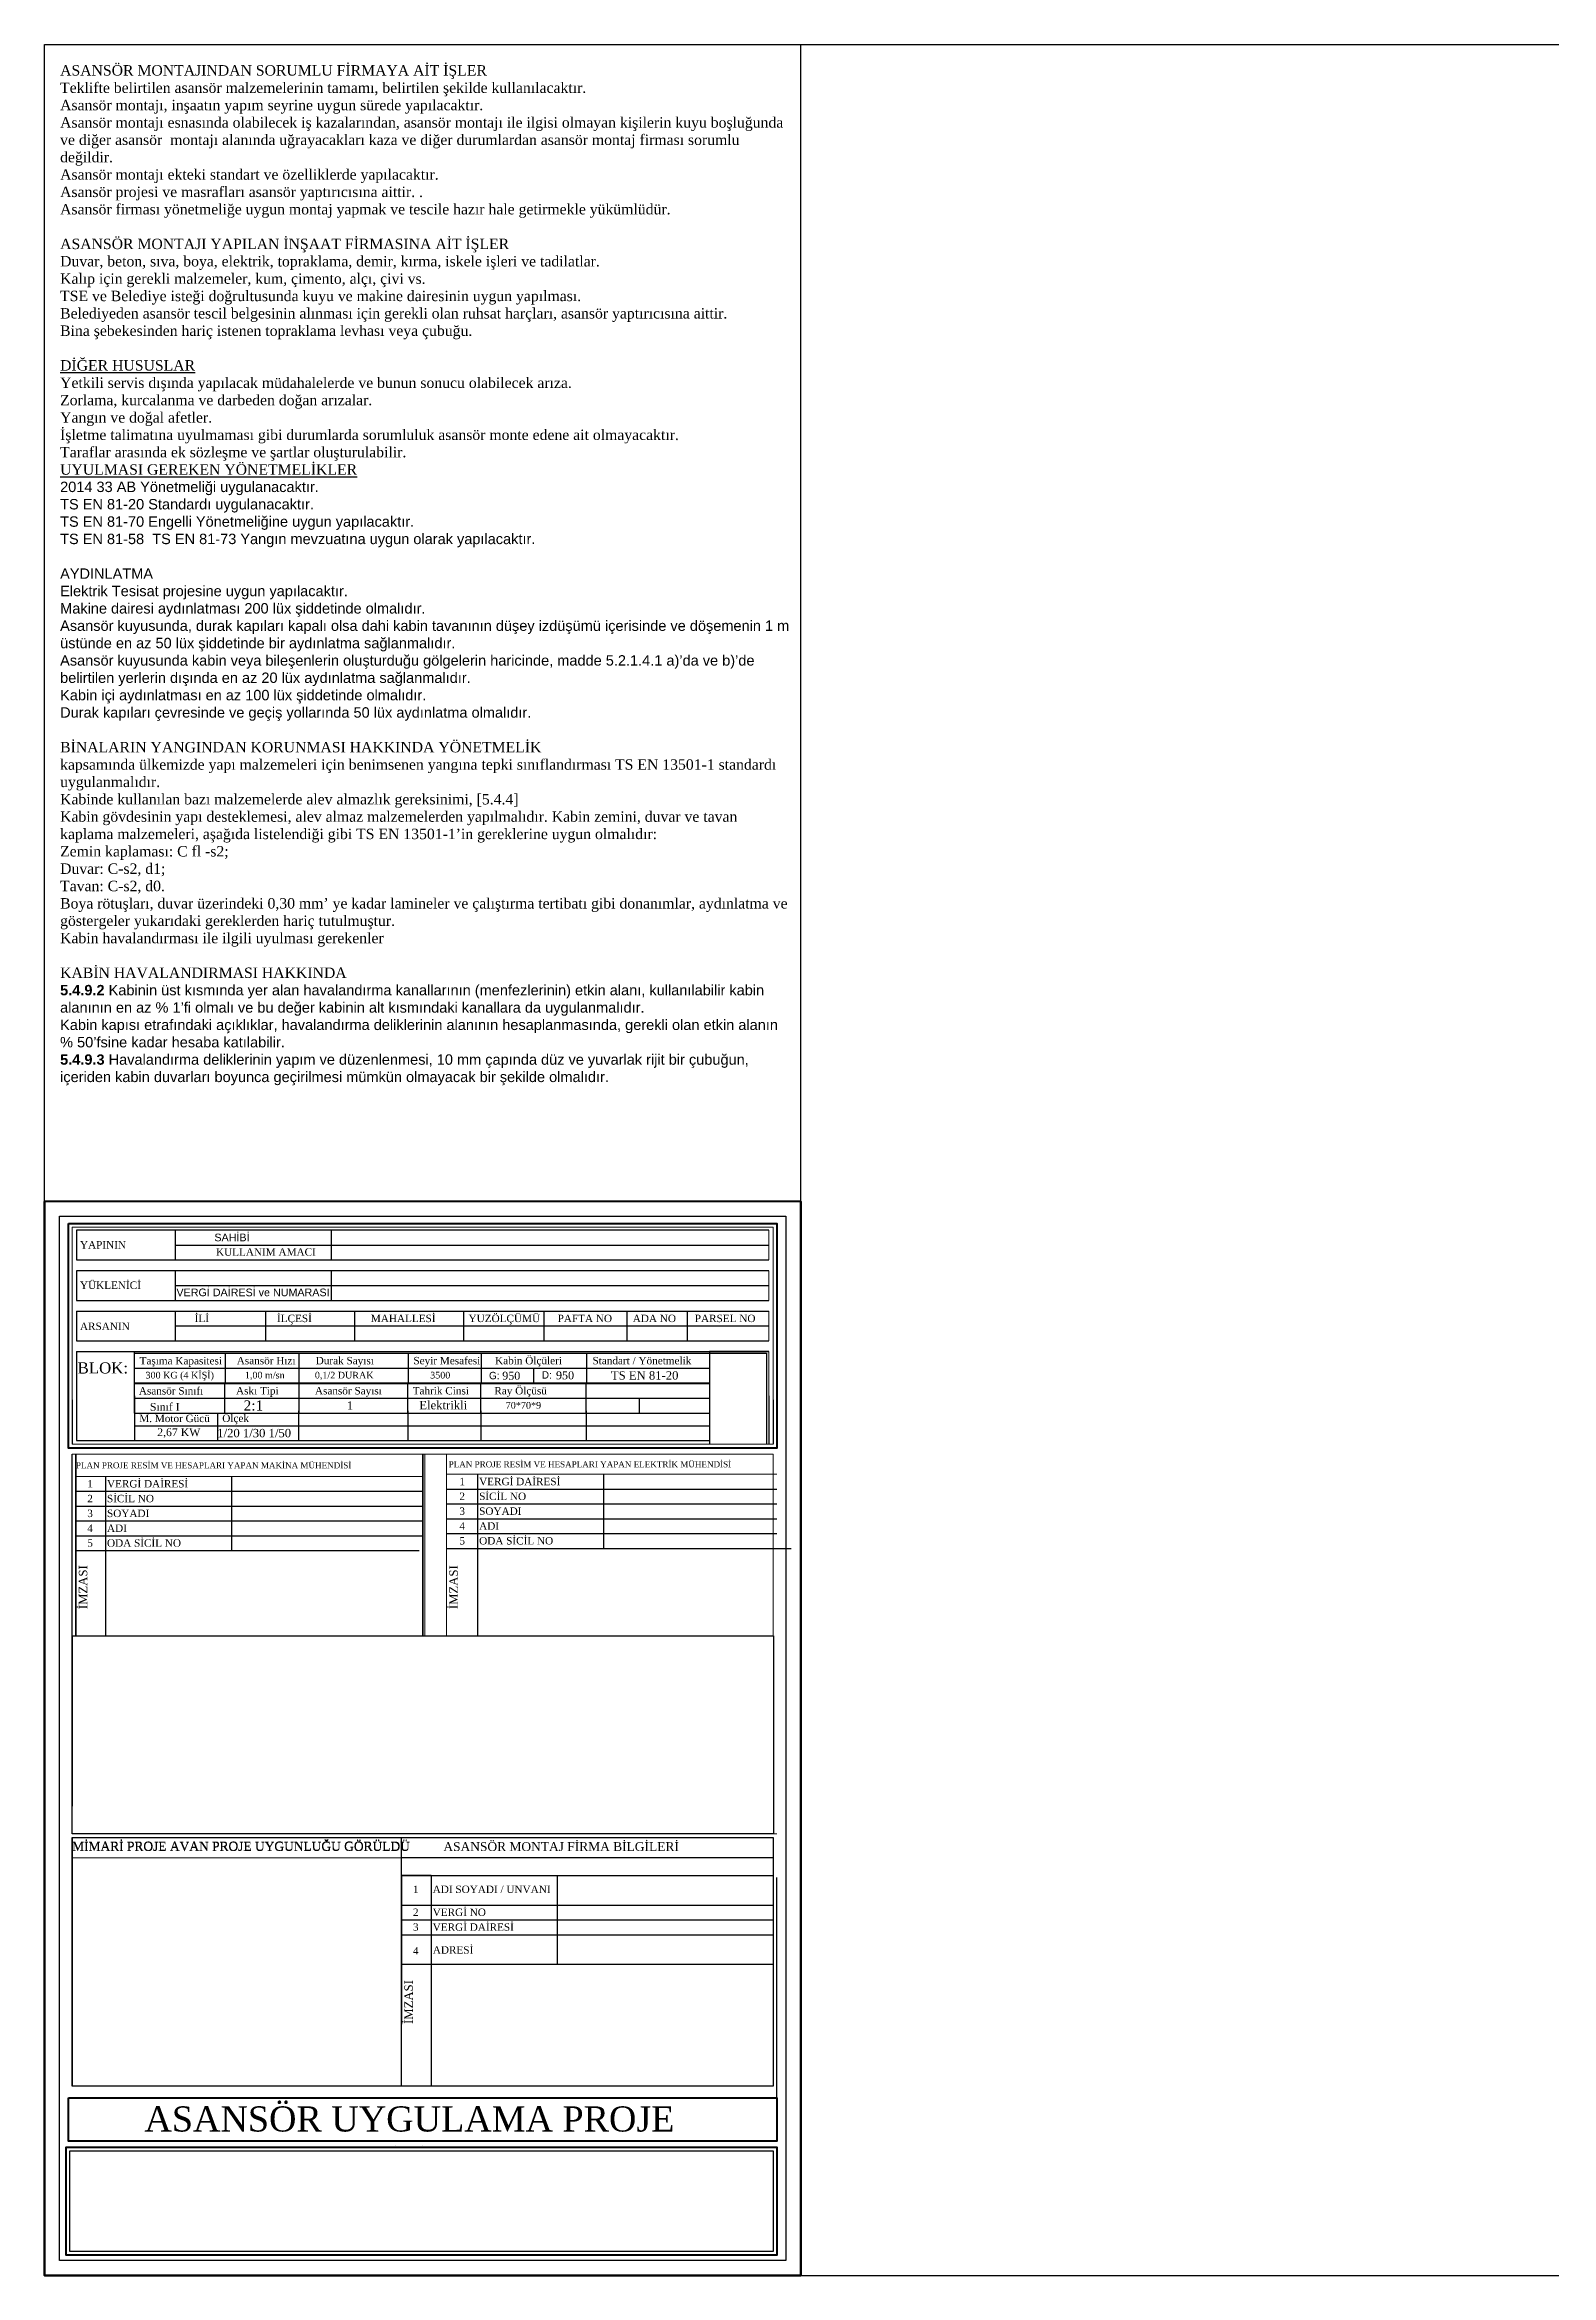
# Model space of a CAD drawing. Header units: millimetres. Extents: x -4216 to -974, y 1159 to 1759.
# Drawn here: x -4216 to -3811, y 1159 to 1759 of the extents above; entities that cross this region are included whole.
import ezdxf

# ---------------------------------------------------------------- set-up
doc = ezdxf.new("R2010")
doc.units = ezdxf.units.MM
doc.layers.add('t-çap', color=7, linetype='Continuous', lineweight=25)
doc.layers.add('ÇERÇ', color=7, linetype='Continuous', lineweight=40)
doc.layers.add('YAZı', color=7, linetype='Continuous')
doc.layers.add('YAZı1', color=7, linetype='Continuous')
doc.styles.add('1', font='times.ttf')
doc.styles.add('ASL', font='times.ttf')
doc.styles.add('dddddddddd', font='arial.ttf')
doc.styles.add('LD', font='ARIALUNI.TTF')
doc.styles.add('ODA', font='times.ttf')
doc.styles.add('STYLE1', font='times.ttf', dxfattribs={"height": 8})

msp = doc.modelspace()

# ---------------------------------------------------------------- linework, layer by layer
for p, q in [((-4012.49, 1448.31), (-4012.49, 1759.43)), ((-4021.05, 1407.92), (-4037.05, 1407.92)), ((-4037.05, 1407.92), (-4037.05, 1382.97)), ((-4031.89, 1407.45), (-4021.65, 1407.45)), ((-4021.65, 1407.45), (-4021.65, 1399.47)), ((-4098.32, 1403.46), (-4084.32, 1403.46)), ((-4098.32, 1403.46), (-4084.32, 1403.46)), ((-4084.32, 1403.46), (-4084.32, 1399.47)), ((-4021.65, 1399.47), (-4021.65, 1382.97)), ((-4208.44, 1394.97), (-4208.44, 1382.97)), ((-4207.24, 1395.96), (-4207.24, 1383.96)), ((-4191.68, 1395.96), (-4191.68, 1383.96)), ((-4098.52, 1395.35), (-4084.52, 1395.35)), ((-4098.52, 1395.35), (-4084.52, 1395.35)), ((-4055.97, 1395.35), (-4055.97, 1391.36)), ((-4021.05, 1395.96), (-4021.05, 1382.97)), ((-4019.85, 1394.97), (-4019.85, 1382.97)), ((-4098.41, 1387.95), (-4084.41, 1387.95)), ((-4098.41, 1387.95), (-4084.41, 1387.95)), ((-4119.85, 1210.35), (-4119.85, 1277.23)), ((-4019.85, 1271.74), (-4119.85, 1271.74)), ((-4111.85, 1267.02), (-4119.85, 1267.02)), ((-4119.85, 1267.02), (-4119.85, 1227.02)), ((-4119.85, 1267.02), (-4019.85, 1267.02)), ((-4019.85, 1271.74), (-4081.25, 1271.74)), ((-4019.85, 1267.02), (-4019.85, 1227.02)), ((-4026.54, 1259.05), (-4019.85, 1259.05)), ((-4026.54, 1255.06), (-4019.85, 1255.06)), ((-4027.53, 1243.1), (-4019.85, 1243.1)), ((-4111.85, 1227.02), (-4111.85, 1210.35)), ((-4019.85, 1210.35), (-4119.85, 1210.35))]:
    msp.add_line(p, q)
at = {"lineweight": 13}
for p, q in [((-4209.43, 1442.32), (-4018.86, 1442.32)), ((-4209.43, 1442.32), (-4209.43, 1393.97)), ((-4019.85, 1441.33), (-4208.44, 1441.33)), ((-4208.44, 1441.33), (-4208.44, 1394.97)), ((-4021.05, 1432.55), (-4021.05, 1440.52)), ((-4019.85, 1394.97), (-4019.85, 1441.33)), ((-4018.86, 1393.97), (-4018.86, 1442.32)), ((-4021.05, 1421.68), (-4021.05, 1429.66)), ((-4021.05, 1410.82), (-4021.05, 1418.79)), ((-4021.05, 1395.96), (-4021.05, 1407.92)), ((-4209.43, 1381.97), (-4018.86, 1381.97)), ((-4208.44, 1382.97), (-4019.85, 1382.97)), ((-4114.19, 1380.29), (-4206.43, 1380.29)), ((-4114.15, 1380.29), (-4019.85, 1380.29)), ((-4207.43, 1377.33), (-4207.43, 1375.68)), ((-4207.43, 1374.31), (-4114.15, 1374.31)), ((-4204.61, 1374.31), (-4114.15, 1374.31)), ((-4107.77, 1374.91), (-4018.86, 1374.91)), ((-4104.52, 1374.91), (-4019.85, 1374.91)), ((-4114.14, 1331.44), (-4019.85, 1331.44)), ((-4112.26, 1278.22), (-4018.91, 1278.22)), ((-4208.44, 1271.74), (-4107.19, 1271.74)), ((-4107.19, 1271.74), (-4019.85, 1271.74))]:
    msp.add_line(p, q, dxfattribs=at)
msp.add_lwpolyline([(-4019.85, 1331.44), (-4019.85, 1380.29), (-4208.44, 1380.29), (-4208.44, 1331.44)], dxfattribs=at)
for points in [[(-4114.15, 1380.29), (-4019.85, 1380.29), (-4019.85, 1331.44), (-4114.15, 1331.44)], [(-4113.55, 1380.29), (-4107.77, 1380.29), (-4107.76, 1331.45), (-4113.54, 1331.45)]]:
    msp.add_lwpolyline(points, close=True, dxfattribs=at)
at = {"layer": 't-çap'}
for p, q in [((-4215.84, 1159.43), (-4215.84, 1759.43)), ((-4215.84, 1759.43), (-973.82, 1759.43)), ((-4207.24, 1407.96), (-4207.24, 1395.96)), ((-4207.24, 1383.96), (-4169.33, 1383.96)), ((-4057.76, 1380.29), (-4057.76, 1380.29)), ((-4215.84, 1159.43), (-973.82, 1159.43))]:
    msp.add_line(p, q, dxfattribs=at)
at = {"layer": 'YAZı1', "color": 7}
for p, q in [((-4021.05, 1440.52), (-4207.24, 1440.52)), ((-4207.24, 1440.52), (-4207.24, 1432.55)), ((-4180.65, 1432.55), (-4180.65, 1440.52)), ((-4138.71, 1432.55), (-4138.71, 1440.52)), ((-4180.65, 1436.54), (-4021.05, 1436.54)), ((-4207.24, 1432.55), (-4021.05, 1432.55)), ((-4021.05, 1429.66), (-4207.24, 1429.66)), ((-4207.24, 1429.66), (-4207.24, 1421.68)), ((-4180.65, 1421.68), (-4180.65, 1429.66)), ((-4138.65, 1421.68), (-4138.65, 1429.66)), ((-4180.65, 1425.67), (-4021.05, 1425.67)), ((-4207.24, 1421.68), (-4021.05, 1421.68)), ((-4207.24, 1418.79), (-4021.05, 1418.79)), ((-4207.24, 1418.79), (-4207.24, 1410.82)), ((-4207.24, 1418.79), (-4207.24, 1410.82)), ((-4180.65, 1410.82), (-4180.65, 1418.79)), ((-4156.34, 1410.82), (-4156.34, 1418.79)), ((-4132.36, 1410.82), (-4132.36, 1418.79)), ((-4103.1, 1410.82), (-4103.1, 1418.79)), ((-4081.49, 1410.82), (-4081.49, 1418.79)), ((-4059.16, 1410.82), (-4059.16, 1418.79)), ((-4042.96, 1410.82), (-4042.96, 1418.79)), ((-4207.24, 1410.82), (-4021.05, 1410.82)), ((-4180.65, 1414.8), (-4021.05, 1414.8)), ((-4207.24, 1407.92), (-4021.05, 1407.92)), ((-4207.24, 1407.92), (-4207.24, 1395.96)), ((-4191.68, 1395.96), (-4191.68, 1407.92)), ((-4191.68, 1399.47), (-4191.68, 1407.45)), ((-4191.48, 1407.45), (-4031.89, 1407.45)), ((-4167.17, 1399.47), (-4167.17, 1407.45)), ((-4147.39, 1399.47), (-4147.39, 1407.45)), ((-4117.93, 1399.47), (-4117.93, 1407.45)), ((-4098.32, 1399.47), (-4098.32, 1407.45)), ((-4069.99, 1399.47), (-4069.99, 1407.45)), ((-4191.68, 1399.34), (-4037.05, 1399.34)), ((-4191.68, 1391.36), (-4191.68, 1399.34)), ((-4191.48, 1403.46), (-4037.05, 1403.46)), ((-4191.48, 1399.47), (-4037.05, 1399.47)), ((-4167.37, 1391.36), (-4167.37, 1399.34)), ((-4147.39, 1391.36), (-4147.39, 1399.34)), ((-4118.13, 1391.36), (-4118.13, 1399.34)), ((-4098.52, 1391.36), (-4098.52, 1399.34)), ((-4070.19, 1391.36), (-4070.19, 1399.34)), ((-4191.68, 1395.35), (-4037.05, 1395.35)), ((-4191.68, 1391.36), (-4037.05, 1391.36)), ((-4191.68, 1391.36), (-4037.05, 1391.36)), ((-4191.57, 1387.95), (-4037.05, 1387.95)), ((-4169.26, 1383.96), (-4169.26, 1391.36)), ((-4147.48, 1383.96), (-4147.48, 1391.94)), ((-4118.02, 1383.96), (-4118.02, 1391.94)), ((-4098.41, 1383.96), (-4098.41, 1391.94)), ((-4070.08, 1383.96), (-4070.08, 1391.94)), ((-4208.43, 1331.44), (-4208.43, 1380.29)), ((-4207.43, 1380.29), (-4207.43, 1331.44)), ((-4207.43, 1380.29), (-4207.43, 1331.44)), ((-4207.43, 1331.44), (-4207.43, 1380.29)), ((-4191.57, 1383.96), (-4037.05, 1383.96)), ((-4114.15, 1380.29), (-4114.14, 1331.44)), ((-4114.14, 1331.44), (-4114.14, 1380.29)), ((-4114.14, 1380.29), (-4114.14, 1331.44)), ((-4208.43, 1331.44), (-4208.43, 1378.29)), ((-4199.46, 1374.31), (-4199.46, 1331.44)), ((-4165.56, 1374.31), (-4165.56, 1354.37)), ((-4099.37, 1374.91), (-4099.37, 1331.44)), ((-4065.48, 1374.91), (-4065.48, 1354.97)), ((-4207.43, 1370.32), (-4114.15, 1370.32)), ((-4107.77, 1370.91), (-4018.86, 1370.92)), ((-4107.77, 1370.91), (-4018.86, 1370.92)), ((-4207.43, 1366.33), (-4114.15, 1366.33)), ((-4207.43, 1362.34), (-4114.15, 1362.34)), ((-4107.77, 1366.92), (-4018.86, 1366.93)), ((-4107.77, 1366.92), (-4018.86, 1366.93)), ((-4107.77, 1362.94), (-4018.86, 1362.94)), ((-4107.77, 1362.94), (-4018.86, 1362.94)), ((-4207.43, 1358.36), (-4114.15, 1358.36)), ((-4107.77, 1358.95), (-4018.86, 1358.96)), ((-4107.77, 1358.95), (-4018.86, 1358.96)), ((-4207.43, 1354.37), (-4115.13, 1354.37)), ((-4207.43, 1354.37), (-4115.13, 1354.37)), ((-4107.77, 1354.97), (-4018.86, 1354.97)), ((-4107.77, 1354.97), (-4018.86, 1354.97)), ((-4107.34, 1354.97), (-4015.05, 1354.97)), ((-4107.34, 1354.97), (-4015.05, 1354.97)), ((-4208.43, 1331.36), (-4208.43, 1285.64)), ((-4114.15, 1331.45), (-4019.85, 1331.45)), ((-4208.44, 1277.22), (-4208.44, 1210.35)), ((-4111.85, 1267.02), (-4111.85, 1227.02)), ((-4077.96, 1267.02), (-4077.96, 1243.1)), ((-4018.91, 1202.65), (-4018.91, 1266.41)), ((-4119.83, 1259.05), (-4026.54, 1259.05)), ((-4119.83, 1255.06), (-4026.54, 1255.06)), ((-4119.83, 1251.07), (-4019.85, 1251.07)), ((-4119.83, 1243.1), (-4027.53, 1243.1)), ((-4119.83, 1243.1), (-4027.53, 1243.1)), ((-4121.49, 1194.49, -150033770.4), (-4121.49, 1194.5, -150033770.4)), ((-4121.49, 1194.49, -150033770.4), (-4121.49, 1194.5, -150033770.4)), ((-4114.16, 1194.48), (-4114.16, 1194.48))]:
    msp.add_line(p, q, dxfattribs=at)
for points in [[(-4211.85, 1163.42), (-4211.85, 1444.32), (-4016.48, 1444.32), (-4016.48, 1163.42)], [(-4019.85, 1210.35), (-4208.44, 1210.35), (-4208.44, 1277.23), (-4019.85, 1277.23)]]:
    msp.add_lwpolyline(points, close=True, dxfattribs=at)
at = {"layer": 'YAZı1'}
msp.add_lwpolyline([(-4019.84, 1278.22), (-4208.43, 1278.22), (-4208.43, 1331.44), (-4019.84, 1331.44)], close=True, dxfattribs=at)
msp.add_lwpolyline([(-4209.03, 1171.89), (-4209.03, 1171.89), (-4209.02, 1192.91), (-4019.85, 1192.91), (-4019.85, 1171.89), (-4019.85, 1171.89)], dxfattribs=at)
at = {"layer": 'YAZı1', "color": 7}
for points in [[(-4018.86, 1164.87), (-4210.02, 1164.87), (-4210.02, 1172.88)], [(-4019.85, 1171.89), (-4019.85, 1171.89), (-4019.85, 1165.87), (-4209.03, 1165.87), (-4209.03, 1171.89), (-4209.03, 1171.89)]]:
    msp.add_lwpolyline(points, dxfattribs=at)
at = {"layer": 'ÇERÇ'}
for points in [[(-4012.49, 1448.31), (-4012.49, 1159.43), (-4215.84, 1159.43), (-4215.84, 1448.31)], [(-4210.02, 1172.88), (-4210.02, 1172.88), (-4210.02, 1193.91), (-4018.86, 1193.91), (-4018.86, 1174.9), (-4018.86, 1174.9)], [(-4018.86, 1174.9), (-4018.86, 1174.9), (-4018.86, 1164.87), (-4210.02, 1164.87), (-4210.02, 1172.88), (-4210.02, 1172.88)]]:
    msp.add_lwpolyline(points, dxfattribs=at)
for points in [[(-4215.84, 1159.43), (-4012.49, 1159.43), (-4012.49, 1448.31), (-4215.84, 1448.31)], [(-4209.43, 1442.32), (-4018.86, 1442.32), (-4018.86, 1381.97), (-4209.43, 1381.97)], [(-4209.43, 1207.22), (-4018.86, 1207.22), (-4018.86, 1195.52), (-4209.43, 1195.52)]]:
    msp.add_lwpolyline(points, close=True, dxfattribs=at)

# ---------------------------------------------------------------- texts
at = {"style": 'dddddddddd'}
for s, height, p in [('SAHİBİ', 2.064, (-4170.18, 1437.57)), ('VERGİ DAİRESİ ve NUMARASI ', 2.0644, (-4180.38, 1422.79))]:
    msp.add_text(s, height=height, dxfattribs=at).set_placement(p)
at = {"color": 1, "style": 'ASL'}
for s, height, p in [('300 KG (4 KİŞİ)', 1.7923, (-4188.71, 1400.67)), ('1,00 m/sn', 1.792, (-4161.97, 1400.67)), ('0,1/2 DURAK', 1.7923, (-4143.16, 1400.67)), ('3500', 1.792, (-4112.14, 1400.67)), ('950', 2.149, (-4092.77, 1400.33)), ('950', 2.149, (-4078.3, 1400.45)), ('TS EN 81-20', 2.2549, (-4063.53, 1400.37)), ('Sınıf I', 2.096, (-4187.52, 1391.99)), ('2:1', 2.742, (-4162.33, 1392.03)), ('1', 2.25, (-4134.58, 1392.27)), ('Elektrikli', 2.255, (-4115.06, 1392.38)), ('70*70*9', 1.804, (-4091.83, 1392.55)), ('2,67 KW', 2.096, (-4185.56, 1385.17)), ('1/20 1/30 1/50  ', 2.2549, (-4169.41, 1384.86))]:
    msp.add_text(s, height=height, dxfattribs=at).set_placement(p)
at = {"insert": (-4211.67, 1753.91), "char_height": 2.8, "attachment_point": 1, "style": 'LD'}
msp.add_mtext_dynamic_manual_height_columns('{\\fTimes New Roman|b0|i0|c162|p18;ASANSÖR MONTAJINDAN SORUMLU FİRMAYA AİT İŞLER\\PTeklifte belirtilen asansör malzemelerinin tamamı, belirtilen şekilde kullanılacaktır.\\PAsansör montajı, inşaatın yapım seyrine uygun sürede yapılacaktır.\\PAsansör montajı esnasında olabilecek iş kazalarından, asansör montajı ile ilgisi olmayan kişilerin kuyu boşluğunda ve diğer asansör  montajı alanında uğrayacakları kaza ve diğer durumlardan asansör montaj firması sorumlu değildir.  \\PAsansör montajı ekteki standart ve özelliklerde yapılacaktır.\\PAsansör projesi ve masrafları asansör yaptırıcısına aittir. . \\PAsansör firması yönetmeliğe uygun montaj yapmak ve tescile hazır hale getirmekle yükümlüdür.\\P\\PASANSÖR MONTAJI YAPILAN İNŞAAT FİRMASINA AİT İŞLER\\PDuvar, beton, sıva, boya, elektrik, topraklama, demir, kırma, iskele işleri ve tadilatlar. \\PKalıp için gerekli malzemeler, kum, çimento, alçı, çivi vs. \\PTSE ve Belediye isteği doğrultusunda kuyu ve makine dairesinin uygun yapılması.  \\PBelediyeden asansör tescil belgesinin alınması için gerekli olan ruhsat harçları, asansör yaptırıcısına aittir.\\PBina şebekesinden hariç istenen topraklama levhası veya çubuğu.  \\P\\P\\LDİĞER HUSUSLAR\\l\\PYetkili servis dışında yapılacak müdahalelerde ve bunun sonucu olabilecek arıza. \\PZorlama, kurcalanma ve darbeden doğan arızalar.\\PYangın ve doğal afetler.\\Pİşletme talimatına uyulmaması gibi durumlarda sorumluluk asansör monte edene ait olmayacaktır.\\PTaraflar arasında ek sözleşme ve şartlar oluşturulabilir.\\P\\LUYULMASI GEREKEN YÖNETMELİKLER\\l\\P}2014 33 AB Yönetmeliği uygulanacaktır.\\PTS EN 81-20 Standardı uygulanacaktır.\\PTS EN 81-70 Engelli Yönetmeliğine uygun yapılacaktır.\\PTS EN 81-58  TS EN 81-73 Yangın mevzuatına uygun olarak yapılacaktır.\\P\\PAYDINLATMA\\PElektrik Tesisat projesine uygun yapılacaktır.\\PMakine dairesi aydınlatması 200 lüx şiddetinde olmalıdır.\\PAsansör kuyusunda, durak kapıları kapalı olsa dahi kabin tavanının düşey izdüşümü içerisinde ve döşemenin 1 m üstünde en az 50 lüx şiddetinde bir aydınlatma sağlanmalıdır.\\PAsansör kuyusunda kabin veya bileşenlerin oluşturduğu gölgelerin haricinde, madde 5.2.1.4.1 a)’da ve b)’de belirtilen yerlerin dışında en az 20 lüx aydınlatma sağlanmalıdır.\\PKabin içi aydınlatması en az 100 lüx şiddetinde olmalıdır.\\PDurak kapıları çevresinde ve geçiş yollarında 50 lüx aydınlatma olmalıdır.{\\fTimes New Roman|b0|i0|c162|p18;\\P\\PBİNALARIN YANGINDAN KORUNMASI HAKKINDA YÖNETMELİK \\Pkapsamında ülkemizde yapı malzemeleri için benimsenen yangına tepki sınıflandırması TS EN 13501-1 standardı uygulanmalıdır.\\PKabinde kullanılan bazı malzemelerde alev almazlık gereksinimi, [5.4.4]\\PKabin gövdesinin yapı desteklemesi, alev almaz malzemelerden yapılmalıdır. Kabin zemini, duvar ve tavan kaplama malzemeleri, aşağıda listelendiği gibi TS EN 13501-1’in gereklerine uygun olmalıdır:\\PZemin kaplaması: C fl -s2;\\PDuvar: C-s2, d1;\\PTavan: C-s2, d0.\\PBoya rötuşları, duvar üzerindeki 0,30 mm’ ye kadar lamineler ve çalıştırma tertibatı gibi donanımlar, aydınlatma ve göstergeler yukarıdaki gereklerden hariç tutulmuştur.\\PKabin havalandırması ile ilgili uyulması gerekenler\\P\\PKABİN HAVALANDIRMASI HAKKINDA\\P\\fArial Unicode MS|b1|i0|c162|p34;5.4.9.2 }Kabinin üst kısmında yer alan havalandırma kanallarının (menfezlerinin) etkin alanı, kullanılabilir kabin\\Palanının en az % 1’fi olmalı ve bu değer kabinin alt kısmındaki kanallara da uygulanmalıdır.\\PKabin kapısı etrafındaki açıklıklar, havalandırma deliklerinin alanının hesaplanmasında, gerekli olan etkin alanın % 50’fsine kadar hesaba katılabilir.\\P{\\fArial Unicode MS|b1|i0|c162|p34;5.4.9.3 }Havalandırma deliklerinin yapım ve düzenlenmesi, 10 mm çapında düz ve yuvarlak rijit bir çubuğun, içeriden kabin duvarları boyunca geçirilmesi mümkün olmayacak bir şekilde olmalıdır.', width=196.6398, gutter_width=24, heights=[0], dxfattribs=at)
at = {"char_height": 2, "attachment_point": 1}
for s, insert in [('G: ', (-4096.32, 1402.46)), ('D: ', (-4082.11, 1402.63))]:
    msp.add_mtext_dynamic_manual_height_columns(s, width=14, gutter_width=2.5, heights=[0], dxfattribs=dict(at, insert=insert))
at = {"layer": 't-çap', "insert": (-4206.98, 1405.01), "char_height": 3, "attachment_point": 1, "style": '1'}
msp.add_mtext_dynamic_manual_height_columns('BLOK:', width=35.2086, gutter_width=2.5, heights=[0], dxfattribs=at)
at = {"layer": 'YAZı', "style": 'ODA'}
for s, p in [('PLAN PROJE RESİM VE HESAPLARI YAPAN MAKİNA MÜHENDİSİ', (-4207.43, 1376.5)), ('PLAN PROJE RESİM VE HESAPLARI YAPAN ELEKTRİK MÜHENDİSİ', (-4107.17, 1376.78))]:
    msp.add_text(s, height=1.6155, dxfattribs=at).set_placement(p)
at = {"layer": 'YAZı1', "color": 7, "style": 'STYLE1'}
for s, height, p in [('YAPININ', 1.994, (-4206.33, 1435.62)), ('KULLANIM AMACI', 1.9936, (-4169.74, 1433.7)), ('YÜKLENİCİ', 1.994, (-4206.33, 1424.76)), ('İLİ', 1.994, (-4175.46, 1415.83)), ('İLÇESİ', 1.994, (-4153.33, 1415.83)), ('MAHALLESİ', 1.994, (-4128.1, 1415.83)), ('YUZÖLÇÜMÜ', 1.994, (-4101.82, 1415.83)), ('PAFTA NO', 1.994, (-4077.87, 1415.83)), ('ADA NO', 1.994, (-4057.66, 1415.83)), ('PARSEL NO', 1.994, (-4040.97, 1415.83)), ('ARSANIN', 1.994, (-4206.33, 1413.71)), ('Taşıma Kapasitesi', 1.9936, (-4190.29, 1404.45)), ('Asansör Hızı', 1.9936, (-4164.16, 1404.48)), ('Durak Sayısı', 1.9936, (-4142.93, 1404.48)), ('Seyir Mesafesi', 1.9936, (-4116.65, 1404.48)), ('Kabin Ölçüleri', 1.9936, (-4094.68, 1404.48)), ('Standart / Yönetmelik', 1.9936, (-4068.49, 1404.48)), ('Asansör Sınıfı', 1.9936, (-4190.49, 1396.35)), ('Askı Tipi', 1.994, (-4164.36, 1396.38)), ('Asansör Sayısı', 1.9936, (-4143.13, 1396.38)), ('Tahrik Cinsi', 1.9936, (-4116.85, 1396.38)), ('Ray Ölçüsü', 1.994, (-4094.88, 1396.38)), ('M. Motor Gücü', 1.9936, (-4190.38, 1388.94)), ('Ölçek', 1.994, (-4168.06, 1388.97)), ('VERGİ DAİRESİ', 1.9936, (-4098.97, 1371.96)), ('2', 1.99, (-4204.36, 1367.38)), ('1', 1.99, (-4204.36, 1371.36)), ('VERGİ DAİRESİ', 1.9936, (-4199.06, 1371.36)), ('SİCİL NO', 1.994, (-4199.06, 1367.38)), ('2', 1.99, (-4104.28, 1367.98)), ('1', 1.99, (-4104.28, 1371.96)), ('SİCİL NO', 1.994, (-4098.97, 1367.98)), ('3', 1.99, (-4204.36, 1363.39)), ('SOYADI', 1.994, (-4199.06, 1363.39)), ('4', 1.99, (-4104.28, 1360)), ('3', 1.99, (-4104.28, 1363.99)), ('ADI', 1.994, (-4098.97, 1360)), ('SOYADI', 1.994, (-4098.97, 1363.99)), ('4', 1.99, (-4204.36, 1359.4)), ('5', 1.99, (-4204.36, 1355.42)), ('ADI', 1.994, (-4199.06, 1359.4)), ('ODA SİCİL NO', 1.9936, (-4199.06, 1355.42)), ('5', 1.99, (-4104.28, 1356.02)), ('ODA SİCİL NO', 1.9936, (-4098.97, 1356.02)), ('MİMARİ PROJE AVAN PROJE UYGUNLUĞU GÖRÜLDÜ', 2.3923, (-4208.44, 1273.74)), ('MİMARİ PROJE AVAN PROJE UYGUNLUĞU GÖRÜLDÜ', 2.3923, (-4208.44, 1273.57)), ('ASANSÖR MONTAJ FİRMA BİLGİLERİ', 2.3923, (-4108.59, 1273.57)), ('1', 1.99, (-4116.76, 1262.28)), ('ADI SOYADI / UNVANI', 1.9936, (-4111.46, 1262.28)), ('2', 1.99, (-4116.76, 1256.11)), ('3', 1.99, (-4116.76, 1252.12)), ('VERGİ NO', 1.994, (-4111.46, 1256.11)), ('VERGİ DAİRESİ', 1.9936, (-4111.46, 1252.12)), ('ADRESİ', 1.994, (-4111.43, 1245.97)), ('4', 1.99, (-4116.76, 1245.75)), ('ASANSÖR UYGULAMA PROJE', 6.7665, (-4188.99, 1198.13))]:
    msp.add_text(s, height=height, dxfattribs=at).set_placement(p)
for p in [(-4204.37, 1338.63), (-4104.71, 1338.63), (-4116.8, 1227.06)]:
    msp.add_text('İMZASI', height=2.267, rotation=90, dxfattribs=at).set_placement(p)

doc.saveas('drawing.dxf')
